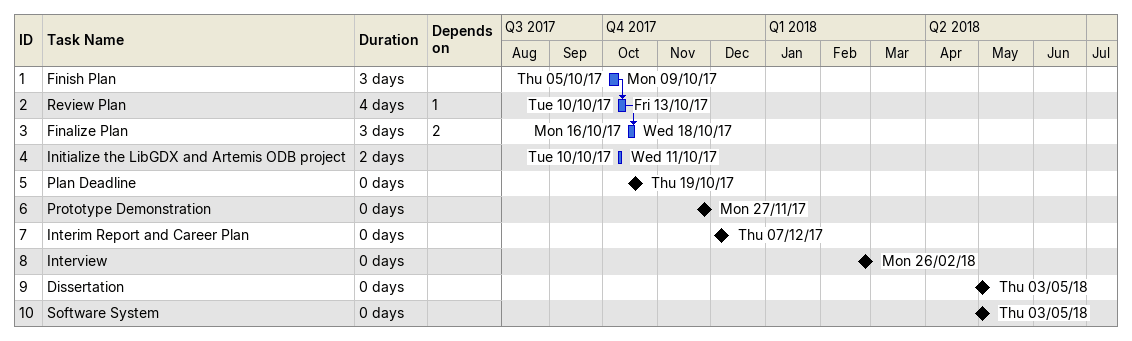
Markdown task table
| ID | Task | Duration | Start | Finish | Predecessors |
|---|---|---|---|---|---|
| 1 | Finish Plan | 3d | 2017-10-05 | 2017-10-09 |  |
| 2 | Review Plan | 4d | 2017-10-10 | 2017-10-13 | 1 |
| 3 | Finalize Plan | 3d | 2017-10-16 | 2017-10-18 | 2 |
| 4 | Initialize the LibGDX and Artemis ODB project | 2d | 2017-10-10 | 2017-10-11 |  |
| 5 | Plan Deadline | 0d | 2017-10-19 | 2017-10-19 |  |
| 6 | Prototype Demonstration | 0d | 2017-11-27 | 2017-11-27 |  |
| 7 | Interim Report and Career Plan | 0d | 2017-12-07 | 2017-12-07 |  |
| 8 | Interview | 0d | 2018-02-26 | 2018-02-26 |  |
| 9 | Dissertation | 0d | 2018-05-03 | 2018-05-03 |  |
| 10 | Software System | 0d | 2018-05-03 | 2018-05-03 |  |
